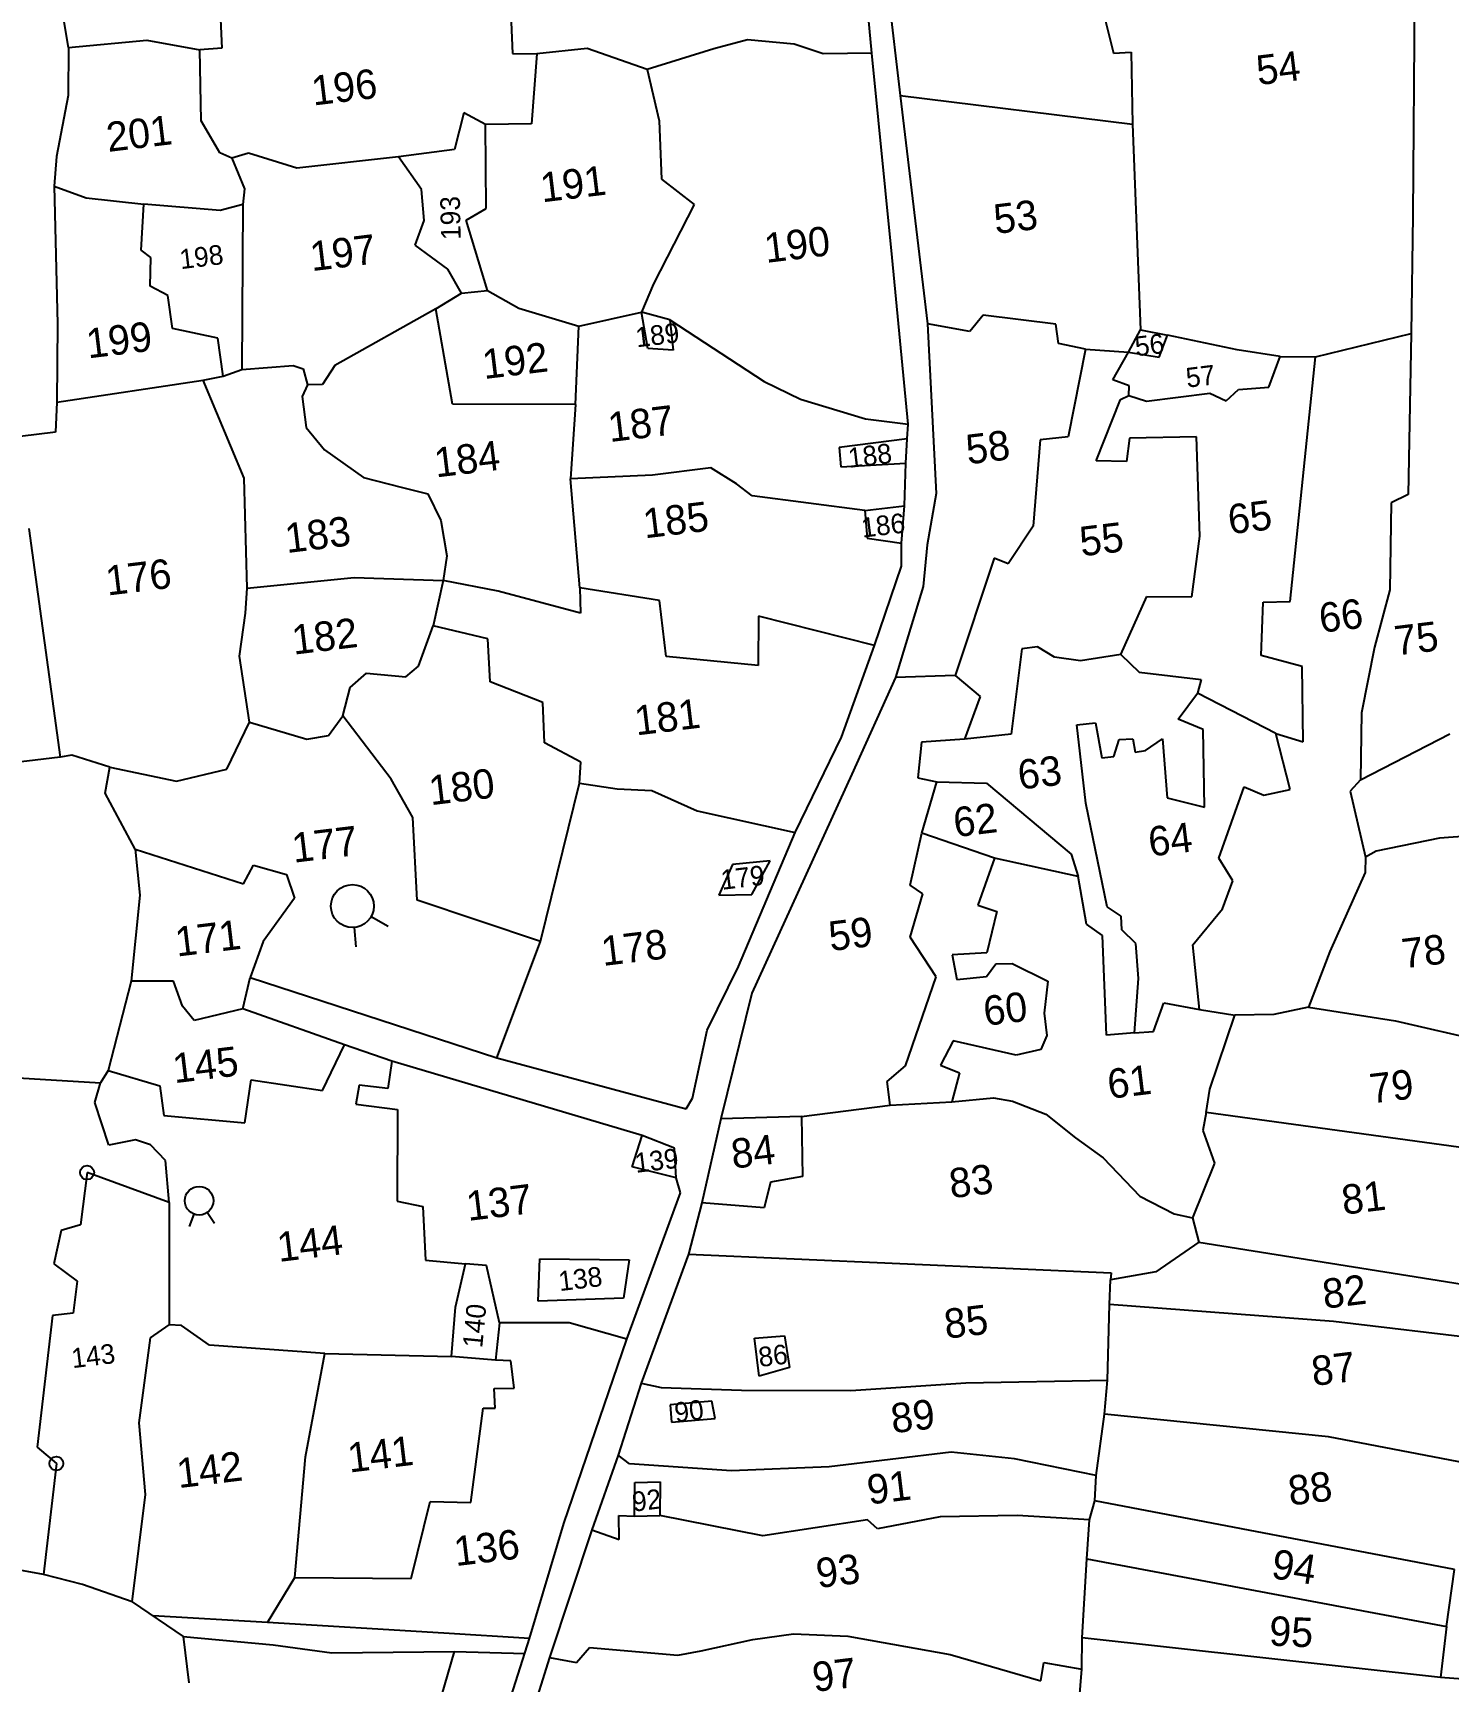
# Model space of a CAD drawing. Header units: metres. Extents: x 334876 to 338439, y 1782233 to 1785611.
# Drawn here: x 336739 to 337615, y 1783781 to 1784801 of the extents above; entities that cross this region are included whole.
import ezdxf
from ezdxf.enums import TextEntityAlignment as Align

# ---------------------------------------------------------------- set-up
doc = ezdxf.new("R2010")
doc.units = ezdxf.units.M
doc.header["$MEASUREMENT"] = 0
for name, color, linetype in [('POLY_PARCEL', 6, 'Continuous'), ('POLY_ROAD', 30, 'Continuous'), ('TEXT_PARCEL', 7, 'Continuous')]:
    doc.layers.add(name, color=color, linetype=linetype)
doc.styles.add('TEXT_MAP', font='', dxfattribs={"height": 0.35})
doc.styles.get('TEXT_MAP').set_extended_font_data('Kruti Dev 050')

msp = doc.modelspace()

# ---------------------------------------------------------------- linework, layer by layer
for points in [[(336958.5, 1784247.9), (336948, 1784254)], [(336938.8, 1784235.3), (336937.7, 1784247.4)], [(336835.6, 1784062.3), (336838.5, 1784069.9)], [(336851.1, 1784064.2), (336846.5, 1784070.9)]]:
    msp.add_lwpolyline(points)
for centre, radius in [((336936.4, 1784260.6), 13.3), ((336772.1, 1784095.6), 4.32), ((336841.5, 1784078.2), 8.84), ((336753.1, 1783915.5), 4.32)]:
    msp.add_circle(centre, radius)
at = {"layer": 'POLY_PARCEL'}
for p, q in [((336760.6, 1784792), (336749.7, 1784857.7)), ((337034.1, 1784822.6), (337035.5, 1784788.3)), ((337594, 1784823.7), (337592.9, 1784688)), ((336854.8, 1784809.6), (336855.5, 1784791.6)), ((337401.1, 1784814.9), (337407.6, 1784788.6)), ((336760.6, 1784792), (336760.5, 1784762.3)), ((336760.6, 1784792), (336809.1, 1784796.5)), ((336809.1, 1784796.5), (336841.9, 1784790.7)), ((336855.5, 1784791.6), (336841.9, 1784790.7)), ((336842.8, 1784746.7), (336841.9, 1784790.7)), ((337081.8, 1784791.5), (337050.5, 1784788.1)), ((337119, 1784778.4), (337081.8, 1784791.5)), ((337160.2, 1784791.3), (337119, 1784778.4)), ((337181, 1784796.9), (337160.2, 1784791.3)), ((337210, 1784794.2), (337181, 1784796.9)), ((337227.9, 1784788.1), (337210, 1784794.2)), ((337407.6, 1784788.6), (337418.5, 1784789.1)), ((337418.5, 1784789.1), (337419.3, 1784744.7)), ((337035.5, 1784788.3), (337050.5, 1784788.1)), ((337050.5, 1784788.1), (337047.2, 1784744.9)), ((337257.9, 1784788.5), (337227.9, 1784788.1)), ((337119, 1784778.4), (337126.4, 1784746.6)), ((336760.5, 1784762.3), (336753.2, 1784724.6)), ((337275.6, 1784762.3), (337419.3, 1784744.7)), ((337005.4, 1784751.7), (336999.7, 1784728.9)), ((337018.8, 1784744.4), (337005.4, 1784751.7)), ((336854.4, 1784726.8), (336842.8, 1784746.7)), ((337047.2, 1784744.9), (337018.8, 1784744.4)), ((337019.2, 1784692.5), (337018.8, 1784744.4)), ((337126.4, 1784746.6), (337127.8, 1784710.6)), ((337419.3, 1784744.7), (337424.4, 1784617.3)), ((336999.7, 1784728.9), (336964.9, 1784724.3)), ((336753.2, 1784724.6), (336751.8, 1784706.3)), ((336861.8, 1784723.6), (336854.4, 1784726.8)), ((336872.1, 1784726.7), (336861.8, 1784723.6)), ((336861.8, 1784723.6), (336869.6, 1784704.5)), ((336902, 1784717.4), (336872.1, 1784726.7)), ((336964.9, 1784724.3), (336902, 1784717.4)), ((336979.2, 1784704.2), (336964.9, 1784724.3)), ((337127.8, 1784710.6), (337147.9, 1784694.9)), ((336751.8, 1784706.3), (336753.8, 1784621)), ((336751.8, 1784706.3), (336771.5, 1784699.1)), ((336771.5, 1784699.1), (336807.3, 1784695.1)), ((336869.6, 1784704.5), (336868.5, 1784694.8)), ((336980.8, 1784684.9), (336979.2, 1784704.2)), ((336805.6, 1784666.7), (336807.3, 1784695.1)), ((336854.6, 1784691.2), (336807.3, 1784695.1)), ((336868.5, 1784694.8), (336854.6, 1784691.2)), ((336868.5, 1784694.8), (336868, 1784592.7)), ((337006.9, 1784685.1), (337019.2, 1784692.5)), ((337147.9, 1784694.9), (337122.9, 1784645.8)), ((337592.9, 1784688), (337592, 1784615.1)), ((336975.2, 1784669.7), (336980.8, 1784684.9)), ((337020, 1784641.6), (337006.9, 1784685.1)), ((336811.6, 1784662), (336805.6, 1784666.7)), ((336995.4, 1784654.8), (336975.2, 1784669.7)), ((336811.2, 1784644.3), (336811.6, 1784662)), ((337003.9, 1784640), (336995.4, 1784654.8)), ((336822.2, 1784638.6), (336811.2, 1784644.3)), ((336825, 1784618.1), (336822.2, 1784638.6)), ((336988.1, 1784630.3), (337003.9, 1784640)), ((337003.9, 1784640), (337020, 1784641.6)), ((337020, 1784641.6), (337039.4, 1784630.8)), ((337122.9, 1784645.8), (337115.3, 1784628.2)), ((336988.1, 1784630.3), (336925.6, 1784595.2)), ((336998.3, 1784571.2), (336988.1, 1784630.3)), ((337039.4, 1784630.8), (337076.6, 1784619.6)), ((337076.6, 1784619.6), (337115.3, 1784628.2)), ((337119.4, 1784605.7), (337115.3, 1784628.2)), ((337119.4, 1784627.1), (337115.3, 1784628.2)), ((337132.9, 1784623.4), (337119.4, 1784627.1)), ((337327, 1784626.4), (337318.7, 1784616.3)), ((337372, 1784620.9), (337327, 1784626.4)), ((336753.8, 1784621), (336753.4, 1784572.5)), ((336853, 1784612.1), (336825, 1784618.1)), ((337074.6, 1784571), (337076.6, 1784619.6)), ((337132.9, 1784623.4), (337134.9, 1784604.7)), ((337132.9, 1784623.4), (337191.3, 1784585.4)), ((337318.7, 1784616.3), (337292.4, 1784621.1)), ((337373.5, 1784608.8), (337372, 1784620.9)), ((337417, 1784603.5), (337424.4, 1784617.3)), ((337424.4, 1784617.3), (337441.1, 1784614)), ((336856.4, 1784588.7), (336853, 1784612.1)), ((337134.9, 1784604.7), (337119.4, 1784605.7)), ((337390.3, 1784605.3), (337373.5, 1784608.8)), ((337390.3, 1784605.3), (337379.5, 1784551.1)), ((337390.3, 1784605.3), (337417, 1784603.5)), ((337435.9, 1784600.3), (337441.1, 1784614)), ((337484.1, 1784605), (337441.1, 1784614)), ((337532.6, 1784600.6), (337592, 1784615.1)), ((337592, 1784615.1), (337590, 1784515.3)), ((336868, 1784592.7), (336899.8, 1784595.3)), ((336899.8, 1784595.3), (336906, 1784593.1)), ((336925.6, 1784595.2), (336917.8, 1784583.5)), ((337407.2, 1784586.4), (337417, 1784603.5)), ((337417, 1784603.5), (337435.9, 1784600.3)), ((337510.9, 1784600.8), (337484.1, 1784605)), ((337503.8, 1784581.7), (337510.9, 1784600.8)), ((337510.9, 1784600.8), (337532.6, 1784600.6)), ((337517, 1784449.1), (337532.6, 1784600.6)), ((336753.4, 1784572.5), (336844, 1784586.1)), ((336844, 1784586.1), (336856.4, 1784588.7)), ((336869.4, 1784525.5), (336844, 1784586.1)), ((336856.4, 1784588.7), (336868, 1784592.7)), ((336906, 1784593.1), (336908.7, 1784583.2)), ((337191.3, 1784585.4), (337213.8, 1784574.3)), ((337417.3, 1784582.6), (337407.2, 1784586.4)), ((336908.7, 1784583.2), (336905.3, 1784576)), ((336905.3, 1784576), (336907.7, 1784556.9)), ((336917.8, 1784583.5), (336908.7, 1784583.2)), ((337411.9, 1784574.2), (337417.1, 1784576.6)), ((337417.1, 1784576.6), (337417.3, 1784582.6)), ((337417.1, 1784576.6), (337428.1, 1784573.1)), ((337428.1, 1784573.1), (337467.2, 1784578.1)), ((337467.2, 1784578.1), (337477.4, 1784573.4)), ((337477.4, 1784573.4), (337485.1, 1784580.3)), ((337485.1, 1784580.3), (337503.8, 1784581.7)), ((336753.4, 1784572.5), (336752.5, 1784553.9)), ((337074.6, 1784571), (336998.3, 1784571.2)), ((337074.6, 1784571), (337071.4, 1784525)), ((337213.8, 1784574.3), (337254, 1784562.3)), ((337396.9, 1784536.3), (337411.9, 1784574.2)), ((336907.7, 1784556.9), (336919.1, 1784543)), ((337254, 1784562.3), (337280.6, 1784559)), ((336752.5, 1784553.9), (336730.6, 1784551.2)), ((337279.9, 1784549.8), (337237.8, 1784544.4)), ((337237.8, 1784544.4), (337238.9, 1784532.4)), ((337362.3, 1784549.2), (337357.8, 1784495.7)), ((337379.5, 1784551.1), (337362.3, 1784549.2)), ((337417.6, 1784550.2), (337415.7, 1784535.8)), ((337459, 1784551.1), (337417.6, 1784550.2)), ((337461.1, 1784489.6), (337459, 1784551.1)), ((336919.1, 1784543), (336943.2, 1784525.9)), ((337238.9, 1784532.4), (337279.1, 1784534.8)), ((337415.7, 1784535.8), (337396.9, 1784536.3)), ((336871.2, 1784457.4), (336869.4, 1784525.5)), ((336943.2, 1784525.9), (336966.6, 1784520)), ((337122.3, 1784527.4), (337071.4, 1784525)), ((337077.3, 1784457.5), (337071.4, 1784525)), ((337158.4, 1784531.8), (337122.3, 1784527.4)), ((337174.2, 1784521.9), (337158.4, 1784531.8)), ((336966.6, 1784520), (336983, 1784515.8)), ((336983, 1784515.8), (336991.2, 1784499.2)), ((337183.9, 1784514.6), (337174.2, 1784521.9)), ((337253.7, 1784505.4), (337183.9, 1784514.6)), ((337590, 1784515.3), (337579.6, 1784510.3)), ((337253.7, 1784505.4), (337278.3, 1784508.4)), ((337253.7, 1784505.4), (337255.1, 1784488.3)), ((337579.6, 1784510.3), (337578.7, 1784456.3)), ((336736, 1784494.3), (336755.5, 1784352.8)), ((336991.2, 1784499.2), (336994.9, 1784477.3)), ((337357.8, 1784495.7), (337342.4, 1784472.4)), ((337255.1, 1784488.3), (337276.4, 1784485.2)), ((337456.1, 1784452), (337461.1, 1784489.6)), ((336994.9, 1784477.3), (336992.5, 1784462.1)), ((337333.7, 1784475.9), (337309.6, 1784403.3)), ((337342.4, 1784472.4), (337333.7, 1784475.9)), ((336871.2, 1784457.4), (336937.5, 1784463.9)), ((336937.5, 1784463.9), (336992.5, 1784462.1)), ((336870.3, 1784441.9), (336871.2, 1784457.4)), ((336992.5, 1784462.1), (336986.4, 1784434.1)), ((337026.7, 1784455.6), (336992.5, 1784462.1)), ((337077.6, 1784442), (337026.7, 1784455.6)), ((337126.5, 1784449.8), (337077.3, 1784457.5)), ((337077.3, 1784457.5), (337077.6, 1784442)), ((337578.7, 1784456.3), (337569.3, 1784420.8)), ((337130.7, 1784415.1), (337126.5, 1784449.8)), ((337412.1, 1784416.4), (337428.2, 1784452.2)), ((337428.2, 1784452.2), (337456.1, 1784452)), ((337499.1, 1784415.7), (337500.3, 1784448.8)), ((337500.3, 1784448.8), (337517, 1784449.1)), ((336866.6, 1784415.2), (336870.3, 1784441.9)), ((336977.3, 1784409.1), (336986.4, 1784434.1)), ((337020.3, 1784426.1), (336986.4, 1784434.1)), ((337187.8, 1784440), (337187.6, 1784409.6)), ((337259.6, 1784421.8), (337187.8, 1784440)), ((337021.7, 1784399.5), (337020.3, 1784426.1)), ((336872.6, 1784374.5), (336866.6, 1784415.2)), ((337187.6, 1784409.6), (337130.7, 1784415.1)), ((337350.8, 1784419.8), (337344.2, 1784367.1)), ((337360.5, 1784421), (337350.8, 1784419.8)), ((337371.1, 1784414.7), (337360.5, 1784421)), ((337387.1, 1784412.4), (337371.1, 1784414.7)), ((337412.1, 1784416.4), (337387.1, 1784412.4)), ((337412.1, 1784416.4), (337423.5, 1784405.3)), ((337524.5, 1784408.8), (337499.1, 1784415.7)), ((337569.3, 1784420.8), (337561.1, 1784380.3)), ((336935, 1784395.8), (336945.1, 1784404.7)), ((336945.1, 1784404.7), (336969.4, 1784402.5)), ((336969.4, 1784402.5), (336977.3, 1784409.1)), ((337309.6, 1784403.3), (337272.6, 1784402.1)), ((337309.6, 1784403.3), (337325.1, 1784390.3)), ((337423.5, 1784405.3), (337462, 1784400.9)), ((337525, 1784362.2), (337524.5, 1784408.8)), ((336930.4, 1784378.4), (336935, 1784395.8)), ((337054.4, 1784386.7), (337021.7, 1784399.5)), ((337447.6, 1784376.2), (337459.7, 1784392.4)), ((337462, 1784400.9), (337459.7, 1784392.4)), ((337508.2, 1784367.4), (337459.7, 1784392.4)), ((337055.4, 1784361.6), (337054.4, 1784386.7)), ((337325.1, 1784390.3), (337315.3, 1784364)), ((336858.7, 1784345.4), (336872.6, 1784374.5)), ((336872.6, 1784374.5), (336908.2, 1784363.9)), ((336921.7, 1784366.1), (336930.4, 1784378.4)), ((336960.3, 1784339.1), (336930.4, 1784378.4)), ((337384.9, 1784372.7), (337396.5, 1784374.1)), ((337390.4, 1784324.3), (337384.9, 1784372.7)), ((337396.5, 1784374.1), (337400.5, 1784352.3)), ((337463.1, 1784369.9), (337447.6, 1784376.2)), ((337561.1, 1784380.3), (337560.6, 1784338.8)), ((336908.2, 1784363.9), (336921.7, 1784366.1)), ((337077.9, 1784349.7), (337055.4, 1784361.6)), ((337288.8, 1784362.1), (337286.5, 1784339.9)), ((337315.3, 1784364), (337288.8, 1784362.1)), ((337344.2, 1784367.1), (337315.3, 1784364)), ((337407.9, 1784353.2), (337411.2, 1784363.8)), ((337411.2, 1784363.8), (337419.6, 1784364.1)), ((337419.6, 1784364.1), (337421, 1784355.8)), ((337427.4, 1784356.9), (337438, 1784364.1)), ((337438, 1784364.1), (337440.8, 1784327.5)), ((337464, 1784321.8), (337463.1, 1784369.9)), ((337508.2, 1784367.4), (337525, 1784362.2)), ((337517, 1784332.8), (337508.2, 1784367.4)), ((337560.6, 1784338.8), (337615.8, 1784367.2)), ((336755.5, 1784352.8), (336659.8, 1784341.1)), ((336762.6, 1784354.1), (336755.5, 1784352.8)), ((336786.3, 1784346.6), (336762.6, 1784354.1)), ((337400.5, 1784352.3), (337407.9, 1784353.2)), ((337421, 1784355.8), (337427.4, 1784356.9)), ((336783.4, 1784330.4), (336786.3, 1784346.6)), ((336786.3, 1784346.6), (336827.4, 1784338)), ((336827.4, 1784338), (336858.7, 1784345.4)), ((337077, 1784336.7), (337077.9, 1784349.7)), ((336801.9, 1784295.9), (336783.4, 1784330.4)), ((336973.9, 1784315.5), (336960.3, 1784339.1)), ((337052.8, 1784238.7), (337077, 1784336.7)), ((337077, 1784336.7), (337100.3, 1784333.1)), ((337100.3, 1784333.1), (337121.8, 1784332.2)), ((337121.8, 1784332.2), (337149.8, 1784319.5)), ((337286.5, 1784339.9), (337298.3, 1784337.4)), ((337289, 1784305.7), (337298.3, 1784337.4)), ((337298.3, 1784337.4), (337329, 1784336.6)), ((337329, 1784336.6), (337381.5, 1784292.8)), ((337472.8, 1784290.3), (337488.6, 1784334.4)), ((337488.6, 1784334.4), (337500.8, 1784329.3)), ((337500.8, 1784329.3), (337517, 1784332.8)), ((337560.6, 1784338.8), (337554.2, 1784331.8)), ((337554.2, 1784331.8), (337563.6, 1784290.9)), ((337403.7, 1784260.1), (337390.4, 1784324.3)), ((337440.8, 1784327.5), (337464, 1784321.8)), ((336976.6, 1784264.2), (336973.9, 1784315.5)), ((337149.8, 1784319.5), (337210.6, 1784306.2)), ((337281.8, 1784273.5), (337289, 1784305.7)), ((337333.9, 1784290.2), (337289, 1784305.7)), ((337609.4, 1784302.7), (337570.3, 1784294.6)), ((337648.7, 1784305.5), (337609.4, 1784302.7)), ((336801.9, 1784295.9), (336804.7, 1784267.3)), ((336801.9, 1784295.9), (336868.9, 1784274.4)), ((337333.9, 1784290.2), (337323.7, 1784261.1)), ((337385.7, 1784278.8), (337333.9, 1784290.2)), ((337381.5, 1784292.8), (337385.7, 1784278.8)), ((337481.6, 1784276.3), (337472.8, 1784290.3)), ((337563.6, 1784290.9), (337563.4, 1784281.4)), ((337570.3, 1784294.6), (337563.6, 1784290.9)), ((336868.9, 1784274.4), (336875.2, 1784285.9)), ((336875.2, 1784285.9), (336895.5, 1784280.1)), ((336895.5, 1784280.1), (336900.5, 1784265.4)), ((337171.8, 1784286.3), (337163.3, 1784267.4)), ((337195, 1784288.6), (337171.8, 1784286.3)), ((337183.7, 1784267.8), (337195, 1784288.6)), ((337563.4, 1784281.4), (337541.6, 1784232.5)), ((337289.6, 1784268.2), (337281.8, 1784273.5)), ((337390.9, 1784249.4), (337385.7, 1784278.8)), ((337475.1, 1784258.9), (337481.6, 1784276.3)), ((336804.7, 1784267.3), (336799.4, 1784214.2)), ((336900.5, 1784265.4), (336881.1, 1784238.7)), ((337052.8, 1784238.7), (336976.6, 1784264.2)), ((337163.3, 1784267.4), (337183.7, 1784267.8)), ((337281.7, 1784241.4), (337289.6, 1784268.2)), ((337323.7, 1784261.1), (337335.3, 1784257.3)), ((337412.3, 1784254.3), (337403.7, 1784260.1)), ((337456.7, 1784236.6), (337475.1, 1784258.9)), ((337335.3, 1784257.3), (337329.2, 1784231.7)), ((337400.9, 1784242.4), (337390.9, 1784249.4)), ((337412.7, 1784245.8), (337412.3, 1784254.3)), ((336881.1, 1784238.7), (336873.2, 1784216.4)), ((337025.8, 1784166.7), (337052.8, 1784238.7)), ((337297.8, 1784216.7), (337281.7, 1784241.4)), ((337403.2, 1784180.7), (337400.9, 1784242.4)), ((337421.5, 1784237.4), (337412.7, 1784245.8)), ((337329.2, 1784231.7), (337307.8, 1784230.4)), ((337307.8, 1784230.4), (337310.6, 1784215.1)), ((337423.2, 1784215.7), (337421.5, 1784237.4)), ((337460.8, 1784196.5), (337456.7, 1784236.6)), ((337541.6, 1784232.5), (337528.3, 1784198.1)), ((337329.1, 1784217), (337334.7, 1784224.9)), ((337334.7, 1784224.9), (337344.8, 1784225.1)), ((337344.8, 1784225.1), (337367, 1784214.1)), ((336799.4, 1784214.2), (336785.2, 1784158.9)), ((336825.7, 1784214.1), (336799.4, 1784214.2)), ((336831.2, 1784198.7), (336825.7, 1784214.1)), ((337278.9, 1784161.8), (337297.8, 1784216.7)), ((337310.6, 1784215.1), (337329.1, 1784217)), ((337367, 1784214.1), (337364.6, 1784194.2)), ((337420.7, 1784182.2), (337423.2, 1784215.7)), ((336838.5, 1784189.7), (336831.2, 1784198.7)), ((337432.4, 1784182.9), (337438.7, 1784200.7)), ((337438.7, 1784200.7), (337460.8, 1784196.5)), ((337528.3, 1784198.1), (337506.8, 1784193.4)), ((337528.3, 1784198.1), (337582.2, 1784189.5)), ((336868.6, 1784196.9), (336838.5, 1784189.7)), ((337364.6, 1784194.2), (337366.4, 1784180.5)), ((337460.8, 1784196.5), (337482.8, 1784193)), ((337467.2, 1784147.2), (337482.8, 1784193)), ((337506.8, 1784193.4), (337482.8, 1784193)), ((337582.2, 1784189.5), (337664.7, 1784170.6)), ((337308.3, 1784177.1), (337300.6, 1784162.1)), ((337347.3, 1784168.4), (337308.3, 1784177.1)), ((337366.4, 1784180.5), (337362.6, 1784171.9)), ((337420.7, 1784182.2), (337403.2, 1784180.7)), ((337420.7, 1784182.2), (337432.4, 1784182.9)), ((336917.8, 1784146.5), (336931.5, 1784174.8)), ((337362.6, 1784171.9), (337347.3, 1784168.4)), ((336785.2, 1784158.9), (336780.5, 1784151.1)), ((336785.2, 1784158.9), (336817.1, 1784149.3)), ((336960.8, 1784164.6), (336958.3, 1784147.6)), ((337267.4, 1784151.9), (337278.9, 1784161.8)), ((337300.6, 1784162.1), (337312.3, 1784157.3)), ((337312.3, 1784157.3), (337307.6, 1784139.5)), ((336722.7, 1784154.6), (336780.5, 1784151.1)), ((336776.9, 1784139), (336780.5, 1784151.1)), ((336817.1, 1784149.3), (336819.7, 1784130.9)), ((336869.9, 1784126.5), (336873.7, 1784153.1)), ((336873.7, 1784153.1), (336917.8, 1784146.5)), ((336940.5, 1784149.7), (336938.6, 1784137.9)), ((336958.3, 1784147.6), (336940.5, 1784149.7)), ((337269.4, 1784137.4), (337267.4, 1784151.9)), ((337465, 1784132.8), (337467.2, 1784147.2)), ((336785.5, 1784112.5), (336776.9, 1784139)), ((336938.6, 1784137.9), (336964.3, 1784134.7)), ((337214.4, 1784130.3), (337269.4, 1784137.4)), ((337269.4, 1784137.4), (337307.6, 1784139.5)), ((337307.6, 1784139.5), (337333.3, 1784141.8)), ((337333.3, 1784141.8), (337345, 1784139.8)), ((337345, 1784139.8), (337365.8, 1784131.8)), ((336819.7, 1784130.9), (336869.9, 1784126.5)), ((336964.3, 1784134.7), (336964.1, 1784078)), ((337214.4, 1784130.3), (337164.6, 1784128.9)), ((337214.4, 1784130.3), (337215.1, 1784093.2)), ((337365.8, 1784131.8), (337384.1, 1784117.1)), ((337465, 1784132.8), (337463, 1784121.6)), ((337678.2, 1784103.4), (337465, 1784132.8)), ((336802.2, 1784115.9), (336785.5, 1784112.5)), ((336811.3, 1784112.9), (336802.2, 1784115.9)), ((337109.6, 1784099.1), (337115.9, 1784118.5)), ((337384.1, 1784117.1), (337401.2, 1784104.8)), ((337463, 1784121.6), (337470.1, 1784101.4)), ((336820.6, 1784103), (336811.3, 1784112.9)), ((336772.1, 1784095.6), (336768.1, 1784063.2)), ((336823, 1784077.1), (336772.1, 1784095.6)), ((336823, 1784077.1), (336820.6, 1784103)), ((337136.9, 1784092.3), (337109.6, 1784099.1)), ((337401.2, 1784104.8), (337424, 1784081)), ((337470.1, 1784101.4), (337456.5, 1784067.6)), ((337195.3, 1784089.6), (337191.3, 1784073.9)), ((337215.1, 1784093.2), (337195.3, 1784089.6)), ((336823, 1784077.1), (336822.9, 1784001.4)), ((336964.1, 1784078), (336980.1, 1784074.7)), ((337191.3, 1784073.9), (337152.7, 1784076.8)), ((337424, 1784081), (337445.2, 1784070)), ((336980.1, 1784074.7), (336981.6, 1784041.4)), ((337445.2, 1784070), (337456.5, 1784067.6)), ((337456.5, 1784067.6), (337460.5, 1784052.6)), ((336756, 1784059.8), (336751.6, 1784039.2)), ((336768.1, 1784063.2), (336756, 1784059.8)), ((337144.5, 1784045.1), (337406.1, 1784033.5)), ((337460.5, 1784052.6), (337433.8, 1784034.1)), ((337460.5, 1784052.6), (337655.1, 1784021.4)), ((336751.6, 1784039.2), (336765.9, 1784028.4)), ((336981.6, 1784041.4), (337006.4, 1784039.2)), ((337000.3, 1784012.3), (337006.4, 1784039.2)), ((337019.5, 1784038.2), (337006.4, 1784039.2)), ((337027.5, 1784002.7), (337019.5, 1784038.2)), ((337051.4, 1784016), (337052.4, 1784042.2)), ((337052.4, 1784042.2), (337107.7, 1784041.6)), ((337107.7, 1784041.6), (337104.3, 1784017.8)), ((337433.8, 1784034.1), (337405.7, 1784029.2)), ((336765.9, 1784028.4), (336763.6, 1784008.7)), ((337405.1, 1784013.9), (337405.7, 1784029.2)), ((337406.1, 1784033.5), (337405.7, 1784029.2)), ((337104.3, 1784017.8), (337051.4, 1784016)), ((337404, 1783967.1), (337405.1, 1784013.9)), ((337543.8, 1784003.5), (337405.1, 1784013.9)), ((336750.8, 1784007.2), (336741.3, 1783925.6)), ((336763.6, 1784008.7), (336750.8, 1784007.2)), ((336997.8, 1783981.7), (337000.3, 1784012.3)), ((337647.1, 1783991.1), (337543.8, 1784003.5)), ((336804.3, 1783940.7), (336811.4, 1783993.4)), ((336811.4, 1783993.4), (336822.9, 1784001.4)), ((336830.6, 1784001), (336822.9, 1784001.4)), ((336847.9, 1783988.7), (336830.6, 1784001)), ((337027.5, 1784002.7), (337025.1, 1783979.5)), ((337070.7, 1784002.7), (337027.5, 1784002.7)), ((337106.3, 1783992.6), (337070.7, 1784002.7)), ((337185.3, 1783993.1), (337204, 1783994.6)), ((337204, 1783994.6), (337207.1, 1783975)), ((336919.3, 1783983.6), (336847.9, 1783988.7)), ((336907.3, 1783919.6), (336919.3, 1783983.6)), ((336919.3, 1783983.6), (336997.8, 1783981.7)), ((337188.2, 1783969.7), (337185.3, 1783993.1)), ((337025.1, 1783979.5), (336997.8, 1783981.7)), ((337034.5, 1783979.1), (337025.1, 1783979.5)), ((337036.5, 1783962.2), (337034.5, 1783979.1)), ((337207.1, 1783975), (337188.2, 1783969.7)), ((337115.2, 1783965.3), (337127.6, 1783962.6)), ((337127.6, 1783962.6), (337177.4, 1783961)), ((337245, 1783960.7), (337316.3, 1783965.5)), ((337316.3, 1783965.5), (337404, 1783967.1)), ((337402.1, 1783946), (337404, 1783967.1)), ((337024.2, 1783962), (337036.5, 1783962.2)), ((337024.7, 1783949.7), (337024.2, 1783962)), ((337158.9, 1783954.2), (337133.1, 1783951.9)), ((337161, 1783943.3), (337158.9, 1783954.2)), ((337177.4, 1783961), (337245, 1783960.7)), ((337009.7, 1783891.5), (337017.4, 1783949.7)), ((337017.4, 1783949.7), (337024.7, 1783949.7)), ((337133.1, 1783951.9), (337134, 1783941.2)), ((337134, 1783941.2), (337161, 1783943.3)), ((337397, 1783908.2), (337402.1, 1783946)), ((337540.7, 1783932), (337402.1, 1783946)), ((336808.3, 1783896.3), (336804.3, 1783940.7)), ((337625.7, 1783915.8), (337540.7, 1783932)), ((336741.3, 1783925.6), (336753.1, 1783915.5)), ((337307.1, 1783922.5), (337231.6, 1783913.4)), ((337346.4, 1783918.5), (337307.1, 1783922.5)), ((336753.1, 1783915.5), (336745.2, 1783846.9)), ((336900.7, 1783844.9), (336907.3, 1783919.6)), ((337108, 1783915.3), (337100.9, 1783920.6)), ((337171.1, 1783911.1), (337108, 1783915.3)), ((337231.6, 1783913.4), (337171.1, 1783911.1)), ((337397, 1783908.2), (337346.4, 1783918.5)), ((337111, 1783883), (337111.3, 1783903.8)), ((337111.3, 1783903.8), (337127, 1783904.2)), ((337127, 1783904.2), (337126.7, 1783883.4)), ((337396.1, 1783892.4), (337397, 1783908.2)), ((336800.1, 1783830), (336808.3, 1783896.3)), ((336972.7, 1783844.3), (336984.6, 1783892.1)), ((336984.6, 1783892.1), (337009.7, 1783891.5)), ((337392.7, 1783880.7), (337396.1, 1783892.4)), ((337618.8, 1783850), (337396.1, 1783892.4)), ((337101.6, 1783868.4), (337101.3, 1783883.4)), ((337101.3, 1783883.4), (337111, 1783883)), ((337111, 1783883), (337126.7, 1783883.4)), ((337190.5, 1783870.8), (337126.7, 1783883.4)), ((337300.4, 1783882.5), (337261.5, 1783875.1)), ((337348, 1783883.3), (337300.4, 1783882.5)), ((337392.7, 1783880.7), (337348, 1783883.3)), ((337084.6, 1783874.5), (337101.6, 1783868.4)), ((337255.4, 1783880.6), (337190.5, 1783870.8)), ((337261.5, 1783875.1), (337255.4, 1783880.6)), ((337391.2, 1783856.5), (337392.7, 1783880.7)), ((336745.2, 1783846.9), (336694.3, 1783855.9)), ((337388.2, 1783807.6), (337391.2, 1783856.5)), ((337391.2, 1783856.5), (337613.8, 1783814.6)), ((336769.2, 1783840.6), (336745.2, 1783846.9)), ((336800.1, 1783830), (336769.2, 1783840.6)), ((336883.9, 1783817.2), (336900.7, 1783844.9)), ((336900.7, 1783844.9), (336972.7, 1783844.3)), ((337613.8, 1783814.6), (337618.8, 1783850)), ((336800.1, 1783830), (336831.6, 1783808.5)), ((337184.3, 1783806.5), (337209.5, 1783810.2)), ((337209.5, 1783810.2), (337243.2, 1783808.6)), ((337613.8, 1783814.6), (337610, 1783783)), ((336831.6, 1783808.5), (336835.1, 1783779.8)), ((337075.2, 1783792.4), (337083.3, 1783801.6)), ((337083.3, 1783801.6), (337137.8, 1783796.8)), ((337137.8, 1783796.8), (337152.4, 1783799.5)), ((337152.4, 1783799.5), (337184.3, 1783806.5)), ((337243.2, 1783808.6), (337306.6, 1783797.4)), ((337388.1, 1783788.3), (337388.2, 1783807.6)), ((337610, 1783783), (337388.2, 1783807.6)), ((336981.3, 1783736.4), (336999.6, 1783799.1)), ((337058.4, 1783795.4), (337075.2, 1783792.4)), ((337306.6, 1783797.4), (337362.7, 1783781)), ((337362.7, 1783781), (337364.5, 1783792.3)), ((337364.5, 1783792.3), (337388.1, 1783788.3)), ((337385.1, 1783753.4), (337388.1, 1783788.3)), ((337695.3, 1783776.7), (337610, 1783783))]:
    msp.add_line(p, q, dxfattribs=at)
at = {"layer": 'POLY_ROAD'}
for p, q in [((337257.9, 1784788.5), (337248.4, 1784890.6)), ((337263, 1784869.1), (337275.6, 1784762.3)), ((337270.6, 1784662.1), (337257.9, 1784788.5)), ((337275.6, 1784762.3), (337292.4, 1784621.1)), ((337280.6, 1784559), (337270.6, 1784662.1)), ((337292.4, 1784621.1), (337297.8, 1784515.9)), ((337279.9, 1784549.8), (337280.6, 1784559)), ((337279.1, 1784534.8), (337279.9, 1784549.8)), ((337278.3, 1784508.4), (337279.1, 1784534.8)), ((337297.8, 1784515.9), (337292.2, 1784484.3)), ((337276.4, 1784485.2), (337278.3, 1784508.4)), ((337276.3, 1784471), (337276.4, 1784485.2)), ((337292.2, 1784484.3), (337289.8, 1784458.4)), ((337259.6, 1784421.8), (337276.3, 1784471)), ((337289.8, 1784458.4), (337272.6, 1784402.1)), ((337239.2, 1784365.1), (337259.6, 1784421.8)), ((337272.6, 1784402.1), (337245.6, 1784342.2)), ((337210.6, 1784306.2), (337239.2, 1784365.1)), ((337245.6, 1784342.2), (337183.7, 1784206.7)), ((337175.4, 1784223.1), (337210.6, 1784306.2)), ((337156.1, 1784183.8), (337175.4, 1784223.1)), ((336868.6, 1784196.9), (336873.2, 1784216.4)), ((336873.2, 1784216.4), (337025.8, 1784166.7)), ((337183.7, 1784206.7), (337164.6, 1784128.9)), ((336931.5, 1784174.8), (336868.6, 1784196.9)), ((337147, 1784141.6), (337156.1, 1784183.8)), ((336960.8, 1784164.6), (336931.5, 1784174.8)), ((337025.8, 1784166.7), (337143.1, 1784135)), ((337115.9, 1784118.5), (336960.8, 1784164.6)), ((337143.1, 1784135), (337147, 1784141.6)), ((337164.6, 1784128.9), (337152.7, 1784076.8)), ((337135.8, 1784110.7), (337115.9, 1784118.5)), ((337136.9, 1784092.3), (337135.8, 1784110.7)), ((337139.5, 1784083.1), (337136.9, 1784092.3)), ((337106.3, 1783992.6), (337139.5, 1784083.1)), ((337152.7, 1784076.8), (337144.5, 1784045.1)), ((337144.5, 1784045.1), (337115.2, 1783965.3)), ((337067.3, 1783878.5), (337106.3, 1783992.6)), ((337115.2, 1783965.3), (337100.9, 1783920.6)), ((337100.9, 1783920.6), (337084.6, 1783874.5)), ((337046.1, 1783807.2), (337067.3, 1783878.5)), ((337084.6, 1783874.5), (337058.4, 1783795.4)), ((336883.9, 1783817.2), (336813, 1783821.2)), ((336993.1, 1783810.5), (336883.9, 1783817.2)), ((337046.1, 1783807.2), (336993.1, 1783810.5)), ((336831.6, 1783808.5), (336887.4, 1783803.3)), ((336887.4, 1783803.3), (336923.7, 1783798.4)), ((337012.9, 1783703.7), (337046.1, 1783807.2)), ((336923.7, 1783798.4), (336999.6, 1783799.1)), ((336999.6, 1783799.1), (337043.4, 1783798)), ((337058.4, 1783795.4), (337043.4, 1783747.8))]:
    msp.add_line(p, q, dxfattribs=at)

# ---------------------------------------------------------------- texts
at = {"layer": 'TEXT_PARCEL', "style": 'TEXT_MAP'}
for s, height, rotation, p in [('54', 18.26, 6.9124, (337509.6, 1784779.3)), ('196', 18.26, 6.9124, (336931.3, 1784767.6)), ('201', 18.26, 6.9124, (336804.3, 1784738.9)), ('191', 18.26, 6.9124, (337073, 1784707.7)), ('193', 12.17, 91.1964, (336997.1, 1784686.5)), ('53', 18.26, 6.9124, (337347, 1784687.3)), ('190', 18.26, 6.9124, (337211.7, 1784670.2)), ('198', 12.17, 6.9124, (336842.9, 1784662.5)), ('197', 18.26, 6.9124, (336930.4, 1784665.1)), ('199', 18.26, 6.9124, (336791.9, 1784611.1)), ('189', 12.17, 6.9124, (337125.2, 1784614.1)), ('192', 18.26, 6.9124, (337037.1, 1784598.3)), ('56', 12.17, 6.9124, (337429.9, 1784608)), ('57', 12.17, 6.9124, (337461.5, 1784588.5)), ('187', 18.26, 6.9124, (337114.9, 1784559.3)), ('58', 18.26, 6.9124, (337329.8, 1784544.7)), ('184', 18.26, 6.9124, (337007.3, 1784537.4)), ('188', 12.17, 6.9124, (337256.8, 1784539.5)), ('185', 18.26, 6.9124, (337136.6, 1784499.7)), ('186', 12.17, 6.9124, (337265, 1784496.3)), ('65', 18.26, 6.9124, (337492, 1784501.4)), ('183', 18.26, 6.9124, (336914.9, 1784490.6)), ('55', 18.26, 6.9124, (337400.2, 1784487.6)), ('176', 18.26, 6.9124, (336803.9, 1784464.3)), ('66', 18.26, 6.9124, (337548.4, 1784440.4)), ('182', 18.26, 6.9124, (336919.2, 1784427.7)), ('75', 18.26, 6.9124, (337595.1, 1784426.2)), ('181', 18.26, 6.9124, (337131.3, 1784377.7)), ('63', 18.26, 6.9124, (337361.9, 1784343.3)), ('180', 18.26, 6.9124, (337004, 1784334.5)), ('62', 18.26, 6.9124, (337322, 1784313.9)), ('177', 18.26, 6.9124, (336919.2, 1784298.9)), ('64', 18.26, 6.9124, (337442.7, 1784301.9)), ('179', 12.17, 6.9124, (337178, 1784278.3)), ('171', 18.26, 6.9124, (336846.9, 1784240.8)), ('59', 18.26, 6.9124, (337244.8, 1784243.4)), ('178', 18.26, 6.9124, (337110.7, 1784235)), ('78', 18.26, 6.9124, (337599.6, 1784232.7)), ('60', 18.26, 6.9124, (337340.6, 1784197.1)), ('145', 18.26, 6.9124, (336845.4, 1784162.3)), ('61', 18.26, 6.9124, (337417.4, 1784151.9)), ('79', 18.26, 6.9124, (337579.7, 1784149.1)), ('84', 18.26, 6.9124, (337184.4, 1784108.7)), ('139', 12.17, 6.9124, (337124.7, 1784103.1)), ('83', 18.26, 6.9124, (337319.4, 1784090.4)), ('137', 18.26, 6.9124, (337027.2, 1784077.2)), ('81', 18.26, 6.9124, (337562.4, 1784080.2)), ('144', 18.26, 6.9124, (336910, 1784051.8)), ('138', 12.17, 6.9124, (337077.5, 1784029.9)), ('82', 18.26, 6.9124, (337550.5, 1784022)), ('140', 12.17, 84.372, (337012, 1784000.8)), ('85', 18.26, 6.9124, (337316.3, 1784003.4)), ('143', 12.17, 6.9124, (336775.9, 1783982.2)), ('86', 12.17, 6.9124, (337196.8, 1783982.4)), ('87', 18.26, 6.9124, (337543.7, 1783974.2)), ('90', 12.17, 6.9124, (337144.8, 1783948.1)), ('89', 18.26, 6.9124, (337283.3, 1783944.9)), ('141', 18.26, 6.9124, (336953.7, 1783921.4)), ('142', 18.26, 6.9124, (336847.9, 1783911.9)), ('91', 18.26, 6.9124, (337268.6, 1783900.8)), ('88', 18.26, 6.9124, (337529.3, 1783900.2)), ('92', 12.17, 6.9124, (337118.6, 1783892.8)), ('136', 18.26, 6.9124, (337019.5, 1783863.5)), ('94', 18.26, 350.9815, (337519.5, 1783851.6)), ('93', 18.26, 6.9124, (337237, 1783849.1)), ('95', 18.26, 357.459, (337517.7, 1783811.4)), ('97', 18.26, 6.9124, (337234.7, 1783784.8))]:
    msp.add_text(s, height=height, rotation=rotation, dxfattribs=at).set_placement(p, align=Align.MIDDLE)

doc.saveas('drawing.dxf')
